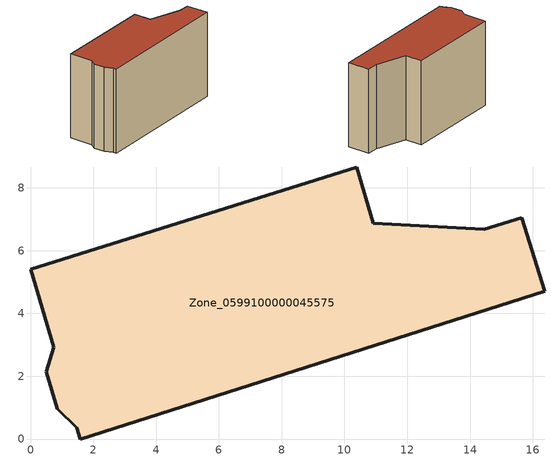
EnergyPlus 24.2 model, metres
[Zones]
Zone_0599100000045575
 floor ground (C_G): 0.74,2.93 0,5.4 10.39,8.66 10.92,6.87 14.46,6.69 15.65,7.05 16.39,4.71 1.58,0 1.47,0.36 0.86,0.97 0.51,2.15 z0
 wall outside (C_F): 14.46,6.69 10.92,6.87 10.39,8.66 0,5.4 0.74,2.93 0.51,2.15 0.86,0.97 1.47,0.36 1.58,0 16.39,4.71 15.65,7.05 14.46,6.69 z0:9.24
 roof outside (C_R): 1.47,0.36 1.58,0 16.39,4.71 15.65,7.05 14.46,6.69 10.92,6.87 10.39,8.66 0,5.4 0.74,2.93 0.51,2.15 0.86,0.97 z9.24
[BUILDING]
Pand.0599100000045575: North Axis=0; Terrain=City; Loads Convergence Tolerance Value=0.04; Temperature Convergence Tolerance Value=0.4; Solar Distribution=FullExterior; Maximum Number of Warmup Days=25; Minimum Number of Warmup Days=1
[Site:Location]
Rotterdam.The.Hague.AP_ZH_NLD Design_Conditions: Latitude=51.96; Longitude=4.45; Time Zone=1; Elevation=-4.5
[SITE:GROUNDTEMPERATURE:BUILDINGSURFACE]
18, 18, 18, 18, 18, 18, 18, 18, 18, 18, 18, 18
[MATERIAL] Thermal Absorptance=0.9; Solar Absorptance=0.7; Visible Absorptance=0.7
Name | Roughness | Thickness | Conductivity | Density | Specific Heat
G.TI.1946 | MediumSmooth | 0.15 | 1 | 540 | 1210
F.TI.1946 | Rough | 0.3 | 0.857143 | 1920 | 840
R.TI.1946 | MediumRough | 0.2 | 0.1 | 1500 | 1000
[CONSTRUCTION]
C_G: G.TI.1946
C_F: F.TI.1946
C_R: R.TI.1946
[ZONE]
Zone_0599100000045575: Type=1; Multiplier=1; Ceiling Height=Autocalculate; Volume=Autocalculate; Floor Area=autocalculate; Part of Total Floor Area=Yes
[ZONEINFILTRATION:DESIGNFLOWRATE]
Infil_Zone_0599100000045575: Zone or ZoneList or Space or SpaceList=Zone_0599100000045575; Schedule=AlwaysOn; Design Flow Rate Calculation Method=Flow/Area; Flow Rate per Floor Area=0.003; Constant Term Coefficient=1; Temperature Term Coefficient=0; Velocity Term Coefficient=0; Velocity Squared Term Coefficient=0
[HVACTEMPLATE:ZONE:IDEALLOADSAIRSYSTEM]
Zone_0599100000045575: Maximum Heating Supply Air Temperature=50; Minimum Cooling Supply Air Temperature=13; Maximum Heating Supply Air Humidity Ratio=0.0156; Minimum Cooling Supply Air Humidity Ratio=0.0077; Heating Limit=NoLimit; Cooling Limit=NoLimit; Dehumidification Control Type=ConstantSensibleHeatRatio; Cooling Sensible Heat Ratio=0.7; Dehumidification Setpoint=60; Humidification Control Type=None; Humidification Setpoint=30; Outdoor Air Method=None; Outdoor Air Flow Rate per Person=0.00944; Outdoor Air Flow Rate per Zone Floor Area=0; Outdoor Air Flow Rate per Zone=0; Demand Controlled Ventilation Type=None; Outdoor Air Economizer Type=NoEconomizer; Heat Recovery Type=None; Sensible Heat Recovery Effectiveness=0.7; Latent Heat Recovery Effectiveness=0.65
[ZONECONTROL:THERMOSTAT]
ThermostatControl_Zone_0599100000045575: Zone or ZoneList=Zone_0599100000045575; Control Type Schedule=DualSetpointControlType; Control 1=Thermostat_Zone_0599100000045575; Temperature Difference Between Cutout And Setpoint=0
[THERMOSTATSETPOINT:DUALSETPOINT]
Thermostat_Zone_0599100000045575: Heating Setpoint Temperature Schedule=HeatingSetpoint_Zone_0599100000045575; Cooling Setpoint Temperature Schedule=CoolingSetpoint_Zone_0599100000045575
[SCHEDULE:COMPACT]
HeatingSetpoint_Zone_0599100000045575: Through: 12/31, For: AllDays, Until: 24:00, 21
CoolingSetpoint_Zone_0599100000045575: Through: 12/31, For: AllDays, Until: 24:00, 24
DualSetpointControlType: Through: 12/31, For: AllDays, Until: 24:00, 4
AlwaysOn: Through: 12/31, For: AllDays, Until: 24:00, 1
